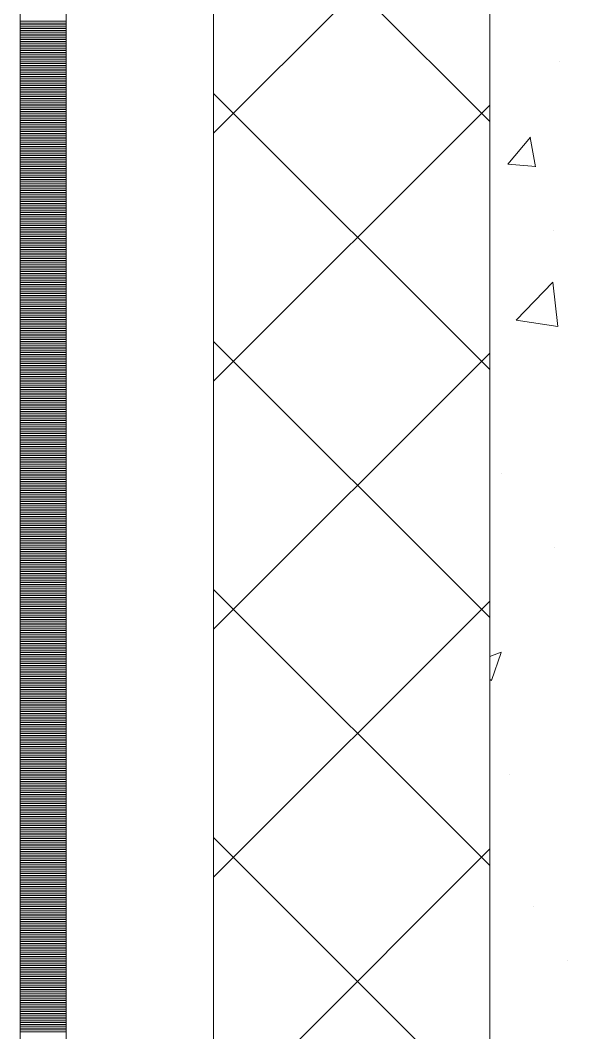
# Model space of a CAD drawing. Header units: millimetres. Extents: x 470010 to 1231400, y -134005 to 421770.
# Drawn here: x 806168 to 806466, y 159865 to 160415 of the extents above; entities that cross this region are included whole.
import ezdxf
from ezdxf.enums import TextEntityAlignment as Align

# ---------------------------------------------------------------- set-up
doc = ezdxf.new("R2010")
doc.units = ezdxf.units.MM
doc.linetypes.add('DASHED', pattern=[19.05, 12.7, -6.35])
doc.layers.get('Defpoints').update_dxf_attribs({"color": 140})
doc.layers.add('АР_Делит', color=120, linetype='Continuous', lineweight=0, plot=False)
for name, color, linetype, lineweight in [('АР_Стены ПЕНОблок', 52, 'Continuous', 20), ('АР_Тонкая', 254, 'Continuous', 5), ('АР_Утеплитель', 31, 'Continuous', 0), ('АР_Штриховка', 8, 'Continuous', 0)]:
    doc.layers.add(name, color=color, linetype=linetype, lineweight=lineweight)
doc.layers.add('РД_Оси_100', color=7, linetype='Continuous', lineweight=0, true_color=0x525252)
doc.styles.add('style1', font='ARIALN.TTF')

# ---------------------------------------------------------------- blocks, each defined once
blk = doc.blocks.new('СОШ_2200_АР_ОСИ_М100_28.05.24')
at = {"layer": 'АР_Делит', "color": 251, "linetype": 'DASHED', "true_color": 0x636466}
blk.add_lwpolyline([(114955, 135155), (114955, -355), (93595.036, -355), (93595.036, 13855), (94145, 13855), (94145, 68320), (66055, 68320), (66055, 13857.73), (83455, 13857.73), (83455, -355), (45245, -355), (45245, 13145), (44695, 13145), (44695, 26755), (45245, 26755), (45245, 68320), (20455, 68320), (20455, 26755), (27955, 26755), (27955, 13145), (-355, 13145), (-355, 100855)], dxfattribs=at)
blk = doc.blocks.new('A$C9108343f')
at = {"layer": 'АР_Стены ПЕНОблок', "color": 18, "linetype": 'Continuous', "lineweight": 20, "true_color": 0x000000}
blk.add_line((140704.09, 313879.49), (140704.09, 237679.49), dxfattribs=at)
at = {"layer": 'АР_Тонкая', "color": 18, "linetype": 'Continuous', "lineweight": 5, "true_color": 0x000000}
for p, q in [((140449.09, 313879.49), (140449.09, 237679.49)), ((140474.09, 313879.49), (140474.09, 237679.49)), ((140474.09, 237679.49), (140474.09, 313879.49)), ((140554.09, 237679.49), (140554.09, 313879.49))]:
    blk.add_line(p, q, dxfattribs=at)
at = {"layer": 'АР_Утеплитель', "color": 18, "linetype": 'Continuous', "lineweight": 0, "true_color": 0x000000}
for p, q in [((140554.09, 313879.49), (140554.09, 237679.49)), ((140704.09, 237679.49), (140704.09, 313879.49))]:
    blk.add_line(p, q, dxfattribs=at)
at = {"layer": 'АР_Штриховка', "color": 18, "linetype": 'Continuous', "lineweight": 0, "true_color": 0x000000}
for p, q in [((140704.09, 260726.66), (140554.09, 260876.66)), ((140554.09, 260720.37), (140704.09, 260870.37)), ((140449.09, 260781.24), (140474.09, 260781.24)), ((140449.09, 260780.24), (140474.09, 260780.24)), ((140449.09, 260779.24), (140474.09, 260779.24)), ((140449.09, 260778.24), (140474.09, 260778.24)), ((140449.09, 260777.24), (140474.09, 260777.24)), ((140449.09, 260776.24), (140474.09, 260776.24)), ((140449.09, 260775.24), (140474.09, 260775.24)), ((140449.09, 260774.24), (140474.09, 260774.24)), ((140449.09, 260773.24), (140474.09, 260773.24)), ((140449.09, 260772.24), (140474.09, 260772.24)), ((140449.09, 260771.24), (140474.09, 260771.24)), ((140449.09, 260770.24), (140474.09, 260770.24)), ((140449.09, 260769.24), (140474.09, 260769.24)), ((140449.09, 260768.24), (140474.09, 260768.24)), ((140449.09, 260767.24), (140474.09, 260767.24)), ((140449.09, 260766.24), (140474.09, 260766.24)), ((140449.09, 260765.24), (140474.09, 260765.24)), ((140449.09, 260764.24), (140474.09, 260764.24)), ((140449.09, 260763.24), (140474.09, 260763.24)), ((140449.09, 260762.24), (140474.09, 260762.24)), ((140449.09, 260761.24), (140474.09, 260761.24)), ((140449.09, 260760.24), (140474.09, 260760.24)), ((140449.09, 260759.24), (140474.09, 260759.24)), ((140449.09, 260758.24), (140474.09, 260758.24)), ((140449.09, 260757.24), (140474.09, 260757.24)), ((140449.09, 260756.24), (140474.09, 260756.24)), ((140449.09, 260755.24), (140474.09, 260755.24)), ((140741.8, 260759.26), (140741.8, 260759.26)), ((140449.09, 260754.24), (140474.09, 260754.24)), ((140449.09, 260753.24), (140474.09, 260753.24)), ((140449.09, 260752.24), (140474.09, 260752.24)), ((140449.09, 260751.24), (140474.09, 260751.24)), ((140449.09, 260750.24), (140474.09, 260750.24)), ((140449.09, 260749.24), (140474.09, 260749.24)), ((140449.09, 260748.24), (140474.09, 260748.24)), ((140449.09, 260747.24), (140474.09, 260747.24)), ((140449.09, 260746.24), (140474.09, 260746.24)), ((140449.09, 260745.24), (140474.09, 260745.24)), ((140449.09, 260744.24), (140474.09, 260744.24)), ((140449.09, 260743.24), (140474.09, 260743.24)), ((140449.09, 260742.24), (140474.09, 260742.24)), ((140449.09, 260741.24), (140474.09, 260741.24)), ((140449.09, 260740.24), (140474.09, 260740.24)), ((140449.09, 260739.24), (140474.09, 260739.24)), ((140704.09, 260591.96), (140554.09, 260741.96)), ((140449.09, 260738.24), (140474.09, 260738.24)), ((140449.09, 260737.24), (140474.09, 260737.24)), ((140449.09, 260736.24), (140474.09, 260736.24)), ((140449.09, 260735.24), (140474.09, 260735.24)), ((140449.09, 260734.24), (140474.09, 260734.24)), ((140449.09, 260733.24), (140474.09, 260733.24)), ((140554.09, 260585.67), (140704.09, 260735.67)), ((140449.09, 260732.24), (140474.09, 260732.24)), ((140449.09, 260731.24), (140474.09, 260731.24)), ((140449.09, 260730.24), (140474.09, 260730.24)), ((140449.09, 260729.24), (140474.09, 260729.24)), ((140449.09, 260728.24), (140474.09, 260728.24)), ((140449.09, 260727.24), (140474.09, 260727.24)), ((140449.09, 260726.24), (140474.09, 260726.24)), ((140449.09, 260725.24), (140474.09, 260725.24)), ((140449.09, 260724.24), (140474.09, 260724.24)), ((140449.09, 260723.24), (140474.09, 260723.24)), ((140449.09, 260722.24), (140474.09, 260722.24)), ((140449.09, 260721.24), (140474.09, 260721.24)), ((140449.09, 260720.24), (140474.09, 260720.24)), ((140449.09, 260719.24), (140474.09, 260719.24)), ((140449.09, 260718.24), (140474.09, 260718.24)), ((140449.09, 260717.24), (140474.09, 260717.24)), ((140713.96, 260703.56), (140726.21, 260718.16)), ((140728.95, 260702.19), (140726.01, 260718.11)), ((140449.09, 260716.24), (140474.09, 260716.24)), ((140449.09, 260715.24), (140474.09, 260715.24)), ((140449.09, 260714.24), (140474.09, 260714.24)), ((140449.09, 260713.24), (140474.09, 260713.24)), ((140449.09, 260712.24), (140474.09, 260712.24)), ((140449.09, 260711.24), (140474.09, 260711.24)), ((140449.09, 260710.24), (140474.09, 260710.24)), ((140449.09, 260709.24), (140474.09, 260709.24)), ((140449.09, 260708.24), (140474.09, 260708.24)), ((140449.09, 260707.24), (140474.09, 260707.24)), ((140449.09, 260706.24), (140474.09, 260706.24)), ((140449.09, 260705.24), (140474.09, 260705.24)), ((140449.09, 260704.24), (140474.09, 260704.24)), ((140449.09, 260703.24), (140474.09, 260703.24)), ((140449.09, 260702.24), (140474.09, 260702.24)), ((140449.09, 260701.24), (140474.09, 260701.24)), ((140449.09, 260700.24), (140474.09, 260700.24)), ((140713.96, 260703.55), (140729.14, 260702.23)), ((140449.09, 260699.24), (140474.09, 260699.24)), ((140449.09, 260698.24), (140474.09, 260698.24)), ((140449.09, 260697.24), (140474.09, 260697.24)), ((140449.09, 260696.24), (140474.09, 260696.24)), ((140449.09, 260695.24), (140474.09, 260695.24)), ((140449.09, 260694.24), (140474.09, 260694.24)), ((140449.09, 260693.24), (140474.09, 260693.24)), ((140449.09, 260692.24), (140474.09, 260692.24)), ((140449.09, 260691.24), (140474.09, 260691.24)), ((140449.09, 260690.24), (140474.09, 260690.24)), ((140449.09, 260689.24), (140474.09, 260689.24)), ((140449.09, 260688.24), (140474.09, 260688.24)), ((140449.09, 260687.24), (140474.09, 260687.24)), ((140449.09, 260686.24), (140474.09, 260686.24)), ((140449.09, 260685.24), (140474.09, 260685.24)), ((140449.09, 260684.24), (140474.09, 260684.24)), ((140449.09, 260683.24), (140474.09, 260683.24)), ((140449.09, 260682.24), (140474.09, 260682.24)), ((140449.09, 260681.24), (140474.09, 260681.24)), ((140449.09, 260680.24), (140474.09, 260680.24)), ((140449.09, 260679.24), (140474.09, 260679.24)), ((140449.09, 260678.24), (140474.09, 260678.24)), ((140449.09, 260677.24), (140474.09, 260677.24)), ((140449.09, 260676.24), (140474.09, 260676.24)), ((140449.09, 260675.24), (140474.09, 260675.24)), ((140449.09, 260674.24), (140474.09, 260674.24)), ((140449.09, 260673.24), (140474.09, 260673.24)), ((140449.09, 260672.24), (140474.09, 260672.24)), ((140449.09, 260671.24), (140474.09, 260671.24)), ((140449.09, 260670.24), (140474.09, 260670.24)), ((140449.09, 260669.24), (140474.09, 260669.24)), ((140449.09, 260668.24), (140474.09, 260668.24)), ((140449.09, 260667.24), (140474.09, 260667.24)), ((140738.57, 260667.45), (140738.57, 260667.45)), ((140449.09, 260666.24), (140474.09, 260666.24)), ((140449.09, 260665.24), (140474.09, 260665.24)), ((140449.09, 260664.24), (140474.09, 260664.24)), ((140449.09, 260663.24), (140474.09, 260663.24)), ((140449.09, 260662.24), (140474.09, 260662.24)), ((140449.09, 260661.24), (140474.09, 260661.24)), ((140449.09, 260660.24), (140474.09, 260660.24)), ((140449.09, 260659.24), (140474.09, 260659.24)), ((140449.09, 260658.24), (140474.09, 260658.24)), ((140449.09, 260657.24), (140474.09, 260657.24)), ((140449.09, 260656.24), (140474.09, 260656.24)), ((140449.09, 260655.24), (140474.09, 260655.24)), ((140449.09, 260654.24), (140474.09, 260654.24)), ((140449.09, 260653.24), (140474.09, 260653.24)), ((140449.09, 260652.24), (140474.09, 260652.24)), ((140449.09, 260651.24), (140474.09, 260651.24)), ((140449.09, 260650.24), (140474.09, 260650.24)), ((140449.09, 260649.24), (140474.09, 260649.24)), ((140449.09, 260648.24), (140474.09, 260648.24)), ((140449.09, 260647.24), (140474.09, 260647.24)), ((140449.09, 260646.24), (140474.09, 260646.24)), ((140449.09, 260645.24), (140474.09, 260645.24)), ((140449.09, 260644.24), (140474.09, 260644.24)), ((140449.09, 260643.24), (140474.09, 260643.24)), ((140449.09, 260642.24), (140474.09, 260642.24)), ((140449.09, 260641.24), (140474.09, 260641.24)), ((140449.09, 260640.24), (140474.09, 260640.24)), ((140449.09, 260639.24), (140474.09, 260639.24)), ((140449.09, 260638.24), (140474.09, 260638.24)), ((140449.09, 260637.24), (140474.09, 260637.24)), ((140449.09, 260636.24), (140474.09, 260636.24)), ((140449.09, 260635.24), (140474.09, 260635.24)), ((140449.09, 260634.24), (140474.09, 260634.24)), ((140718.51, 260618.82), (140738.3, 260639.44)), ((140741.07, 260615.31), (140738.26, 260639.43)), ((140449.09, 260633.24), (140474.09, 260633.24)), ((140449.09, 260632.24), (140474.09, 260632.24)), ((140449.09, 260631.24), (140474.09, 260631.24)), ((140449.09, 260630.24), (140474.09, 260630.24)), ((140449.09, 260629.24), (140474.09, 260629.24)), ((140449.09, 260628.24), (140474.09, 260628.24)), ((140449.09, 260627.24), (140474.09, 260627.24)), ((140449.09, 260626.24), (140474.09, 260626.24)), ((140449.09, 260625.24), (140474.09, 260625.24)), ((140449.09, 260624.24), (140474.09, 260624.24)), ((140449.09, 260623.24), (140474.09, 260623.24)), ((140449.09, 260622.24), (140474.09, 260622.24)), ((140449.09, 260621.24), (140474.09, 260621.24)), ((140449.09, 260620.24), (140474.09, 260620.24)), ((140449.09, 260619.24), (140474.09, 260619.24)), ((140449.09, 260618.24), (140474.09, 260618.24)), ((140718.49, 260618.87), (140741.08, 260615.37)), ((140449.09, 260617.24), (140474.09, 260617.24)), ((140449.09, 260616.24), (140474.09, 260616.24)), ((140449.09, 260615.24), (140474.09, 260615.24)), ((140449.09, 260614.24), (140474.09, 260614.24)), ((140449.09, 260613.24), (140474.09, 260613.24)), ((140449.09, 260612.24), (140474.09, 260612.24)), ((140449.09, 260611.24), (140474.09, 260611.24)), ((140449.09, 260610.24), (140474.09, 260610.24)), ((140449.09, 260609.24), (140474.09, 260609.24)), ((140449.09, 260608.24), (140474.09, 260608.24)), ((140449.09, 260607.24), (140474.09, 260607.24)), ((140704.09, 260457.25), (140554.09, 260607.25)), ((140449.09, 260606.24), (140474.09, 260606.24)), ((140449.09, 260605.24), (140474.09, 260605.24)), ((140449.09, 260604.24), (140474.09, 260604.24)), ((140449.09, 260603.24), (140474.09, 260603.24)), ((140449.09, 260602.24), (140474.09, 260602.24)), ((140449.09, 260601.24), (140474.09, 260601.24)), ((140449.09, 260600.24), (140474.09, 260600.24)), ((140449.09, 260599.24), (140474.09, 260599.24)), ((140449.09, 260598.24), (140474.09, 260598.24)), ((140449.09, 260597.24), (140474.09, 260597.24)), ((140449.09, 260596.24), (140474.09, 260596.24)), ((140554.09, 260450.97), (140704.09, 260600.97)), ((140449.09, 260595.24), (140474.09, 260595.24)), ((140449.09, 260594.24), (140474.09, 260594.24)), ((140449.09, 260593.24), (140474.09, 260593.24)), ((140449.09, 260592.24), (140474.09, 260592.24)), ((140449.09, 260591.24), (140474.09, 260591.24)), ((140449.09, 260590.24), (140474.09, 260590.24)), ((140449.09, 260589.24), (140474.09, 260589.24)), ((140449.09, 260588.24), (140474.09, 260588.24)), ((140449.09, 260587.24), (140474.09, 260587.24)), ((140449.09, 260586.24), (140474.09, 260586.24)), ((140449.09, 260585.24), (140474.09, 260585.24)), ((140449.09, 260584.24), (140474.09, 260584.24)), ((140449.09, 260583.24), (140474.09, 260583.24)), ((140449.09, 260582.24), (140474.09, 260582.24)), ((140449.09, 260581.24), (140474.09, 260581.24)), ((140449.09, 260580.24), (140474.09, 260580.24)), ((140449.09, 260579.24), (140474.09, 260579.24)), ((140449.09, 260578.24), (140474.09, 260578.24)), ((140449.09, 260577.24), (140474.09, 260577.24)), ((140449.09, 260576.24), (140474.09, 260576.24)), ((140449.09, 260575.24), (140474.09, 260575.24)), ((140449.09, 260574.24), (140474.09, 260574.24)), ((140449.09, 260573.24), (140474.09, 260573.24)), ((140449.09, 260572.24), (140474.09, 260572.24)), ((140449.09, 260571.24), (140474.09, 260571.24)), ((140449.09, 260570.24), (140474.09, 260570.24)), ((140449.09, 260569.24), (140474.09, 260569.24)), ((140449.09, 260568.24), (140474.09, 260568.24)), ((140449.09, 260567.24), (140474.09, 260567.24)), ((140449.09, 260566.24), (140474.09, 260566.24)), ((140449.09, 260565.24), (140474.09, 260565.24)), ((140449.09, 260564.24), (140474.09, 260564.24)), ((140449.09, 260563.24), (140474.09, 260563.24)), ((140449.09, 260562.24), (140474.09, 260562.24)), ((140449.09, 260561.24), (140474.09, 260561.24)), ((140449.09, 260560.24), (140474.09, 260560.24)), ((140449.09, 260559.24), (140474.09, 260559.24)), ((140449.09, 260558.24), (140474.09, 260558.24)), ((140449.09, 260557.24), (140474.09, 260557.24)), ((140449.09, 260556.24), (140474.09, 260556.24)), ((140449.09, 260555.24), (140474.09, 260555.24)), ((140449.09, 260554.24), (140474.09, 260554.24)), ((140449.09, 260553.24), (140474.09, 260553.24)), ((140449.09, 260552.24), (140474.09, 260552.24)), ((140449.09, 260551.24), (140474.09, 260551.24)), ((140449.09, 260550.24), (140474.09, 260550.24)), ((140449.09, 260549.24), (140474.09, 260549.24)), ((140449.09, 260548.24), (140474.09, 260548.24)), ((140449.09, 260547.24), (140474.09, 260547.24)), ((140449.09, 260546.24), (140474.09, 260546.24)), ((140449.09, 260545.24), (140474.09, 260545.24)), ((140449.09, 260544.24), (140474.09, 260544.24)), ((140449.09, 260543.24), (140474.09, 260543.24)), ((140449.09, 260542.24), (140474.09, 260542.24)), ((140449.09, 260541.24), (140474.09, 260541.24)), ((140449.09, 260540.24), (140474.09, 260540.24)), ((140449.09, 260539.24), (140474.09, 260539.24)), ((140449.09, 260538.24), (140474.09, 260538.24)), ((140449.09, 260537.24), (140474.09, 260537.24)), ((140449.09, 260536.24), (140474.09, 260536.24)), ((140449.09, 260535.24), (140474.09, 260535.24)), ((140710.7, 260535.73), (140710.7, 260535.73)), ((140449.09, 260534.24), (140474.09, 260534.24)), ((140449.09, 260533.24), (140474.09, 260533.24)), ((140449.09, 260532.24), (140474.09, 260532.24)), ((140449.09, 260531.24), (140474.09, 260531.24)), ((140449.09, 260530.24), (140474.09, 260530.24)), ((140449.09, 260529.24), (140474.09, 260529.24)), ((140449.09, 260528.24), (140474.09, 260528.24)), ((140449.09, 260527.24), (140474.09, 260527.24)), ((140449.09, 260526.24), (140474.09, 260526.24)), ((140449.09, 260525.24), (140474.09, 260525.24)), ((140449.09, 260524.24), (140474.09, 260524.24)), ((140449.09, 260523.24), (140474.09, 260523.24)), ((140449.09, 260522.24), (140474.09, 260522.24)), ((140449.09, 260521.24), (140474.09, 260521.24)), ((140449.09, 260520.24), (140474.09, 260520.24)), ((140449.09, 260519.24), (140474.09, 260519.24)), ((140449.09, 260518.24), (140474.09, 260518.24)), ((140449.09, 260517.24), (140474.09, 260517.24)), ((140449.09, 260516.24), (140474.09, 260516.24)), ((140449.09, 260515.24), (140474.09, 260515.24)), ((140449.09, 260514.24), (140474.09, 260514.24)), ((140449.09, 260513.24), (140474.09, 260513.24)), ((140449.09, 260512.24), (140474.09, 260512.24)), ((140449.09, 260511.24), (140474.09, 260511.24)), ((140449.09, 260510.24), (140474.09, 260510.24)), ((140449.09, 260509.24), (140474.09, 260509.24)), ((140449.09, 260508.24), (140474.09, 260508.24)), ((140449.09, 260507.24), (140474.09, 260507.24)), ((140449.09, 260506.24), (140474.09, 260506.24)), ((140449.09, 260505.24), (140474.09, 260505.24)), ((140449.09, 260504.24), (140474.09, 260504.24)), ((140449.09, 260503.24), (140474.09, 260503.24)), ((140449.09, 260502.24), (140474.09, 260502.24)), ((140449.09, 260501.24), (140474.09, 260501.24)), ((140449.09, 260500.24), (140474.09, 260500.24)), ((140449.09, 260499.24), (140474.09, 260499.24)), ((140449.09, 260498.24), (140474.09, 260498.24)), ((140449.09, 260497.24), (140474.09, 260497.24)), ((140449.09, 260496.24), (140474.09, 260496.24)), ((140449.09, 260495.24), (140474.09, 260495.24)), ((140449.09, 260494.24), (140474.09, 260494.24)), ((140449.09, 260493.24), (140474.09, 260493.24)), ((140449.09, 260492.24), (140474.09, 260492.24)), ((140449.09, 260491.24), (140474.09, 260491.24)), ((140739.02, 260495.56), (140739.02, 260495.56)), ((140449.09, 260490.24), (140474.09, 260490.24)), ((140449.09, 260489.24), (140474.09, 260489.24)), ((140449.09, 260488.24), (140474.09, 260488.24)), ((140449.09, 260487.24), (140474.09, 260487.24)), ((140449.09, 260486.24), (140474.09, 260486.24)), ((140449.09, 260485.24), (140474.09, 260485.24)), ((140449.09, 260484.24), (140474.09, 260484.24)), ((140449.09, 260483.24), (140474.09, 260483.24)), ((140449.09, 260482.24), (140474.09, 260482.24)), ((140449.09, 260481.24), (140474.09, 260481.24)), ((140449.09, 260480.24), (140474.09, 260480.24)), ((140449.09, 260479.24), (140474.09, 260479.24)), ((140449.09, 260478.24), (140474.09, 260478.24)), ((140449.09, 260477.24), (140474.09, 260477.24)), ((140449.09, 260476.24), (140474.09, 260476.24)), ((140449.09, 260475.24), (140474.09, 260475.24)), ((140449.09, 260474.24), (140474.09, 260474.24)), ((140449.09, 260473.24), (140474.09, 260473.24)), ((140449.09, 260472.24), (140474.09, 260472.24)), ((140449.09, 260471.24), (140474.09, 260471.24)), ((140449.09, 260470.24), (140474.09, 260470.24)), ((140449.09, 260469.24), (140474.09, 260469.24)), ((140704.09, 260322.55), (140554.09, 260472.55)), ((140449.09, 260468.24), (140474.09, 260468.24)), ((140449.09, 260467.24), (140474.09, 260467.24)), ((140449.09, 260466.24), (140474.09, 260466.24)), ((140449.09, 260465.24), (140474.09, 260465.24)), ((140449.09, 260464.24), (140474.09, 260464.24)), ((140554.09, 260316.26), (140704.09, 260466.26)), ((140449.09, 260463.24), (140474.09, 260463.24)), ((140449.09, 260462.24), (140474.09, 260462.24)), ((140449.09, 260461.24), (140474.09, 260461.24)), ((140449.09, 260460.24), (140474.09, 260460.24)), ((140449.09, 260459.24), (140474.09, 260459.24)), ((140449.09, 260458.24), (140474.09, 260458.24)), ((140449.09, 260457.24), (140474.09, 260457.24)), ((140449.09, 260456.24), (140474.09, 260456.24)), ((140449.09, 260455.24), (140474.09, 260455.24)), ((140449.09, 260454.24), (140474.09, 260454.24)), ((140449.09, 260453.24), (140474.09, 260453.24)), ((140449.09, 260452.24), (140474.09, 260452.24)), ((140449.09, 260451.24), (140474.09, 260451.24)), ((140449.09, 260450.24), (140474.09, 260450.24)), ((140449.09, 260449.24), (140474.09, 260449.24)), ((140449.09, 260448.24), (140474.09, 260448.24)), ((140449.09, 260447.24), (140474.09, 260447.24)), ((140449.09, 260446.24), (140474.09, 260446.24)), ((140449.09, 260445.24), (140474.09, 260445.24)), ((140449.09, 260444.24), (140474.09, 260444.24)), ((140449.09, 260443.24), (140474.09, 260443.24)), ((140449.09, 260442.24), (140474.09, 260442.24)), ((140449.09, 260441.24), (140474.09, 260441.24)), ((140449.09, 260440.24), (140474.09, 260440.24)), ((140449.09, 260439.24), (140474.09, 260439.24)), ((140449.09, 260438.24), (140474.09, 260438.24)), ((140449.09, 260437.24), (140474.09, 260437.24)), ((140449.09, 260436.24), (140474.09, 260436.24)), ((140704.09, 260436.17), (140710.3, 260438.55)), ((140705.07, 260423.01), (140710.22, 260438.36)), ((140449.09, 260435.24), (140474.09, 260435.24)), ((140449.09, 260434.24), (140474.09, 260434.24)), ((140449.09, 260433.24), (140474.09, 260433.24)), ((140449.09, 260432.24), (140474.09, 260432.24)), ((140449.09, 260431.24), (140474.09, 260431.24)), ((140449.09, 260430.24), (140474.09, 260430.24)), ((140449.09, 260429.24), (140474.09, 260429.24)), ((140449.09, 260428.24), (140474.09, 260428.24)), ((140449.09, 260427.24), (140474.09, 260427.24)), ((140449.09, 260426.24), (140474.09, 260426.24)), ((140449.09, 260425.24), (140474.09, 260425.24)), ((140449.09, 260424.24), (140474.09, 260424.24)), ((140449.09, 260423.24), (140474.09, 260423.24)), ((140449.09, 260422.24), (140474.09, 260422.24)), ((140449.09, 260421.24), (140474.09, 260421.24)), ((140449.09, 260420.24), (140474.09, 260420.24)), ((140704.09, 260423.67), (140705.07, 260423.01)), ((140449.09, 260419.24), (140474.09, 260419.24)), ((140449.09, 260418.24), (140474.09, 260418.24)), ((140449.09, 260417.24), (140474.09, 260417.24)), ((140449.09, 260416.24), (140474.09, 260416.24)), ((140449.09, 260415.24), (140474.09, 260415.24)), ((140449.09, 260414.24), (140474.09, 260414.24)), ((140449.09, 260413.24), (140474.09, 260413.24)), ((140449.09, 260412.24), (140474.09, 260412.24)), ((140449.09, 260411.24), (140474.09, 260411.24)), ((140449.09, 260410.24), (140474.09, 260410.24)), ((140449.09, 260409.24), (140474.09, 260409.24)), ((140449.09, 260408.24), (140474.09, 260408.24)), ((140449.09, 260407.24), (140474.09, 260407.24)), ((140449.09, 260406.24), (140474.09, 260406.24)), ((140449.09, 260405.24), (140474.09, 260405.24)), ((140449.09, 260404.24), (140474.09, 260404.24)), ((140449.09, 260403.24), (140474.09, 260403.24)), ((140449.09, 260402.24), (140474.09, 260402.24)), ((140449.09, 260401.24), (140474.09, 260401.24)), ((140449.09, 260400.24), (140474.09, 260400.24)), ((140449.09, 260399.24), (140474.09, 260399.24)), ((140449.09, 260398.24), (140474.09, 260398.24)), ((140449.09, 260397.24), (140474.09, 260397.24)), ((140449.09, 260396.24), (140474.09, 260396.24)), ((140449.09, 260395.24), (140474.09, 260395.24)), ((140449.09, 260394.24), (140474.09, 260394.24)), ((140449.09, 260393.24), (140474.09, 260393.24)), ((140449.09, 260392.24), (140474.09, 260392.24)), ((140449.09, 260391.24), (140474.09, 260391.24)), ((140449.09, 260390.24), (140474.09, 260390.24)), ((140449.09, 260389.24), (140474.09, 260389.24)), ((140449.09, 260388.24), (140474.09, 260388.24)), ((140449.09, 260387.24), (140474.09, 260387.24)), ((140449.09, 260386.24), (140474.09, 260386.24)), ((140449.09, 260385.24), (140474.09, 260385.24)), ((140449.09, 260384.24), (140474.09, 260384.24)), ((140449.09, 260383.24), (140474.09, 260383.24)), ((140449.09, 260382.24), (140474.09, 260382.24)), ((140449.09, 260381.24), (140474.09, 260381.24)), ((140449.09, 260380.24), (140474.09, 260380.24)), ((140449.09, 260379.24), (140474.09, 260379.24)), ((140449.09, 260378.24), (140474.09, 260378.24)), ((140449.09, 260377.24), (140474.09, 260377.24)), ((140449.09, 260376.24), (140474.09, 260376.24)), ((140449.09, 260375.24), (140474.09, 260375.24)), ((140449.09, 260374.24), (140474.09, 260374.24)), ((140449.09, 260373.24), (140474.09, 260373.24)), ((140449.09, 260372.24), (140474.09, 260372.24)), ((140449.09, 260371.24), (140474.09, 260371.24)), ((140449.09, 260370.24), (140474.09, 260370.24)), ((140714.8, 260371.82), (140714.8, 260371.82)), ((140449.09, 260369.24), (140474.09, 260369.24)), ((140449.09, 260368.24), (140474.09, 260368.24)), ((140449.09, 260367.24), (140474.09, 260367.24)), ((140449.09, 260366.24), (140474.09, 260366.24)), ((140449.09, 260365.24), (140474.09, 260365.24)), ((140449.09, 260364.24), (140474.09, 260364.24)), ((140449.09, 260363.24), (140474.09, 260363.24)), ((140449.09, 260362.24), (140474.09, 260362.24)), ((140449.09, 260361.24), (140474.09, 260361.24)), ((140449.09, 260360.24), (140474.09, 260360.24)), ((140449.09, 260359.24), (140474.09, 260359.24)), ((140449.09, 260358.24), (140474.09, 260358.24)), ((140449.09, 260357.24), (140474.09, 260357.24)), ((140449.09, 260356.24), (140474.09, 260356.24)), ((140449.09, 260355.24), (140474.09, 260355.24)), ((140449.09, 260354.24), (140474.09, 260354.24)), ((140449.09, 260353.24), (140474.09, 260353.24)), ((140449.09, 260352.24), (140474.09, 260352.24)), ((140449.09, 260351.24), (140474.09, 260351.24)), ((140449.09, 260350.24), (140474.09, 260350.24)), ((140449.09, 260349.24), (140474.09, 260349.24)), ((140449.09, 260348.24), (140474.09, 260348.24)), ((140449.09, 260347.24), (140474.09, 260347.24)), ((140449.09, 260346.24), (140474.09, 260346.24)), ((140449.09, 260345.24), (140474.09, 260345.24)), ((140449.09, 260344.24), (140474.09, 260344.24)), ((140449.09, 260343.24), (140474.09, 260343.24)), ((140449.09, 260342.24), (140474.09, 260342.24)), ((140449.09, 260341.24), (140474.09, 260341.24)), ((140449.09, 260340.24), (140474.09, 260340.24)), ((140449.09, 260339.24), (140474.09, 260339.24)), ((140449.09, 260338.24), (140474.09, 260338.24)), ((140449.09, 260337.24), (140474.09, 260337.24)), ((140704.09, 260187.85), (140554.09, 260337.85)), ((140449.09, 260336.24), (140474.09, 260336.24)), ((140449.09, 260335.24), (140474.09, 260335.24)), ((140449.09, 260334.24), (140474.09, 260334.24)), ((140449.09, 260333.24), (140474.09, 260333.24)), ((140449.09, 260332.24), (140474.09, 260332.24)), ((140554.09, 260181.56), (140704.09, 260331.56)), ((140449.09, 260331.24), (140474.09, 260331.24)), ((140449.09, 260330.24), (140474.09, 260330.24)), ((140449.09, 260329.24), (140474.09, 260329.24)), ((140449.09, 260328.24), (140474.09, 260328.24)), ((140449.09, 260327.24), (140474.09, 260327.24)), ((140449.09, 260326.24), (140474.09, 260326.24)), ((140449.09, 260325.24), (140474.09, 260325.24)), ((140449.09, 260324.24), (140474.09, 260324.24)), ((140449.09, 260323.24), (140474.09, 260323.24)), ((140449.09, 260322.24), (140474.09, 260322.24)), ((140449.09, 260321.24), (140474.09, 260321.24)), ((140449.09, 260320.24), (140474.09, 260320.24)), ((140449.09, 260319.24), (140474.09, 260319.24)), ((140449.09, 260318.24), (140474.09, 260318.24)), ((140449.09, 260317.24), (140474.09, 260317.24)), ((140449.09, 260316.24), (140474.09, 260316.24)), ((140449.09, 260315.24), (140474.09, 260315.24)), ((140449.09, 260314.24), (140474.09, 260314.24)), ((140449.09, 260313.24), (140474.09, 260313.24)), ((140449.09, 260312.24), (140474.09, 260312.24)), ((140449.09, 260311.24), (140474.09, 260311.24)), ((140449.09, 260310.24), (140474.09, 260310.24)), ((140449.09, 260309.24), (140474.09, 260309.24)), ((140449.09, 260308.24), (140474.09, 260308.24)), ((140449.09, 260307.24), (140474.09, 260307.24)), ((140449.09, 260306.24), (140474.09, 260306.24)), ((140449.09, 260305.24), (140474.09, 260305.24)), ((140449.09, 260304.24), (140474.09, 260304.24)), ((140449.09, 260303.24), (140474.09, 260303.24)), ((140449.09, 260302.24), (140474.09, 260302.24)), ((140449.09, 260301.24), (140474.09, 260301.24)), ((140449.09, 260300.24), (140474.09, 260300.24)), ((140449.09, 260299.24), (140474.09, 260299.24)), ((140727.9, 260300.51), (140727.9, 260300.51)), ((140449.09, 260298.24), (140474.09, 260298.24)), ((140449.09, 260297.24), (140474.09, 260297.24)), ((140449.09, 260296.24), (140474.09, 260296.24)), ((140449.09, 260295.24), (140474.09, 260295.24)), ((140449.09, 260294.24), (140474.09, 260294.24)), ((140449.09, 260293.24), (140474.09, 260293.24)), ((140449.09, 260292.24), (140474.09, 260292.24)), ((140449.09, 260291.24), (140474.09, 260291.24)), ((140449.09, 260290.24), (140474.09, 260290.24)), ((140449.09, 260289.24), (140474.09, 260289.24)), ((140449.09, 260288.24), (140474.09, 260288.24)), ((140449.09, 260287.24), (140474.09, 260287.24)), ((140449.09, 260286.24), (140474.09, 260286.24)), ((140449.09, 260285.24), (140474.09, 260285.24)), ((140449.09, 260284.24), (140474.09, 260284.24)), ((140449.09, 260283.24), (140474.09, 260283.24)), ((140449.09, 260282.24), (140474.09, 260282.24)), ((140449.09, 260281.24), (140474.09, 260281.24)), ((140449.09, 260280.24), (140474.09, 260280.24)), ((140449.09, 260279.24), (140474.09, 260279.24)), ((140449.09, 260278.24), (140474.09, 260278.24)), ((140449.09, 260277.24), (140474.09, 260277.24)), ((140449.09, 260276.24), (140474.09, 260276.24)), ((140449.09, 260275.24), (140474.09, 260275.24)), ((140449.09, 260274.24), (140474.09, 260274.24)), ((140449.09, 260273.24), (140474.09, 260273.24)), ((140449.09, 260272.24), (140474.09, 260272.24)), ((140449.09, 260271.24), (140474.09, 260271.24)), ((140746.3, 260271.1), (140746.3, 260271.1)), ((140449.09, 260270.24), (140474.09, 260270.24)), ((140449.09, 260269.24), (140474.09, 260269.24)), ((140449.09, 260268.24), (140474.09, 260268.24)), ((140449.09, 260267.24), (140474.09, 260267.24)), ((140449.09, 260266.24), (140474.09, 260266.24)), ((140449.09, 260265.24), (140474.09, 260265.24)), ((140449.09, 260264.24), (140474.09, 260264.24)), ((140449.09, 260263.24), (140474.09, 260263.24)), ((140449.09, 260262.24), (140474.09, 260262.24)), ((140449.09, 260261.24), (140474.09, 260261.24)), ((140449.09, 260260.24), (140474.09, 260260.24)), ((140449.09, 260259.24), (140474.09, 260259.24)), ((140449.09, 260258.24), (140474.09, 260258.24)), ((140449.09, 260257.24), (140474.09, 260257.24)), ((140449.09, 260256.24), (140474.09, 260256.24)), ((140449.09, 260255.24), (140474.09, 260255.24)), ((140449.09, 260254.24), (140474.09, 260254.24)), ((140449.09, 260253.24), (140474.09, 260253.24)), ((140449.09, 260252.24), (140474.09, 260252.24)), ((140449.09, 260251.24), (140474.09, 260251.24)), ((140449.09, 260250.24), (140474.09, 260250.24)), ((140449.09, 260249.24), (140474.09, 260249.24)), ((140449.09, 260248.24), (140474.09, 260248.24)), ((140449.09, 260247.24), (140474.09, 260247.24)), ((140449.09, 260246.24), (140474.09, 260246.24)), ((140449.09, 260245.24), (140474.09, 260245.24)), ((140449.09, 260244.24), (140474.09, 260244.24)), ((140449.09, 260243.24), (140474.09, 260243.24)), ((140449.09, 260242.24), (140474.09, 260242.24)), ((140449.09, 260241.24), (140474.09, 260241.24)), ((140449.09, 260240.24), (140474.09, 260240.24)), ((140449.09, 260239.24), (140474.09, 260239.24)), ((140449.09, 260238.24), (140474.09, 260238.24)), ((140449.09, 260237.24), (140474.09, 260237.24)), ((140449.09, 260236.24), (140474.09, 260236.24)), ((140449.09, 260235.24), (140474.09, 260235.24)), ((140449.09, 260234.24), (140474.09, 260234.24)), ((140449.09, 260233.24), (140474.09, 260233.24)), ((140449.09, 260232.24), (140474.09, 260232.24))]:
    blk.add_line(p, q, dxfattribs=at)
at = {"layer": 'РД_Оси_100'}
blk.add_blockref('СОШ_2200_АР_ОСИ_М100_28.05.24', (140804.09, 223079.49), dxfattribs=at)
at = {"layer": 'Defpoints', "color": 18, "true_color": 0x000000, "style": 'style1'}
for p in [(143949.34, 316089.12), (143974.98, 281639.5), (143890.4, 273244.71), (143839.99, 264276.81), (143967.75, 254892.38), (12251.96, 104178.14), (12382.58, 96023.14)]:
    blk.add_attdef('АР-ПОМЕЩЕНИЕ:НАИМЕНОВАНИЕ', text='', height=100, dxfattribs=at).set_placement(p, align=Align.MIDDLE)
at = {"layer": 'Defpoints', "color": 18, "true_color": 0x000000, "style": 'style1', "flags": 8}
for p in [(143951.3, 279099.09), (143848.34, 269251.11), (143875.33, 260094.25), (144049.74, 250824.7), (163419.28, 238153.36), (155897.46, 237965.97), (183037.2, 237965.97), (143342.94, 237876.19)]:
    blk.add_attdef('АР-ПОМЕЩЕНИЕ:НАИМЕНОВАНИЕ', text='', height=100, dxfattribs=at).set_placement(p, align=Align.MIDDLE)

msp = doc.modelspace()

# ---------------------------------------------------------------- linework, layer by layer
at = {"layer": 'АР_Стены ПЕНОблок', "color": 18, "linetype": 'Continuous', "lineweight": 20, "true_color": 0x000000}
msp.add_line((806422.706, 213513.251), (806422.706, 137313.251), dxfattribs=at)
at = {"layer": 'АР_Тонкая', "color": 18, "linetype": 'Continuous', "lineweight": 5, "true_color": 0x000000}
for p, q in [((806167.706, 213513.251), (806167.706, 137313.251)), ((806192.706, 213513.251), (806192.706, 137313.251)), ((806192.706, 137313.251), (806192.706, 213513.251)), ((806272.706, 137313.251), (806272.706, 213513.251))]:
    msp.add_line(p, q, dxfattribs=at)
at = {"layer": 'АР_Утеплитель', "color": 18, "linetype": 'Continuous', "lineweight": 0, "true_color": 0x000000}
for p, q in [((806272.706, 213513.251), (806272.706, 137313.251)), ((806422.706, 137313.251), (806422.706, 213513.251))]:
    msp.add_line(p, q, dxfattribs=at)
at = {"layer": 'АР_Штриховка', "color": 18, "linetype": 'Continuous', "lineweight": 0, "true_color": 0x000000}
for p, q in [((806422.706, 160360.419), (806272.706, 160510.419)), ((806272.706, 160354.132), (806422.706, 160504.132)), ((806167.706, 160415), (806192.706, 160415)), ((806167.706, 160414), (806192.706, 160414)), ((806167.706, 160413), (806192.706, 160413)), ((806167.706, 160412), (806192.706, 160412)), ((806167.706, 160411), (806192.706, 160411)), ((806167.706, 160410), (806192.706, 160410)), ((806167.706, 160409), (806192.706, 160409)), ((806167.706, 160408), (806192.706, 160408)), ((806167.706, 160407), (806192.706, 160407)), ((806167.706, 160406), (806192.706, 160406)), ((806167.706, 160405), (806192.706, 160405)), ((806167.706, 160404), (806192.706, 160404)), ((806167.706, 160403), (806192.706, 160403)), ((806167.706, 160402), (806192.706, 160402)), ((806167.706, 160401), (806192.706, 160401)), ((806167.706, 160400), (806192.706, 160400)), ((806167.706, 160399), (806192.706, 160399)), ((806167.706, 160398), (806192.706, 160398)), ((806167.706, 160397), (806192.706, 160397)), ((806167.706, 160396), (806192.706, 160396)), ((806167.706, 160395), (806192.706, 160395)), ((806167.706, 160394), (806192.706, 160394)), ((806167.706, 160393), (806192.706, 160393)), ((806167.706, 160392), (806192.706, 160392)), ((806167.706, 160391), (806192.706, 160391)), ((806167.706, 160390), (806192.706, 160390)), ((806167.706, 160389), (806192.706, 160389)), ((806167.706, 160388), (806192.706, 160388)), ((806167.706, 160387), (806192.706, 160387)), ((806167.706, 160386), (806192.706, 160386)), ((806167.706, 160385), (806192.706, 160385)), ((806167.706, 160384), (806192.706, 160384)), ((806167.706, 160383), (806192.706, 160383)), ((806167.706, 160382), (806192.706, 160382)), ((806167.706, 160381), (806192.706, 160381)), ((806167.706, 160380), (806192.706, 160380)), ((806167.706, 160379), (806192.706, 160379)), ((806167.706, 160378), (806192.706, 160378)), ((806167.706, 160377), (806192.706, 160377)), ((806167.706, 160376), (806192.706, 160376)), ((806167.706, 160375), (806192.706, 160375)), ((806422.706, 160225.715), (806272.706, 160375.715)), ((806167.706, 160374), (806192.706, 160374)), ((806167.706, 160373), (806192.706, 160373)), ((806167.706, 160372), (806192.706, 160372)), ((806167.706, 160371), (806192.706, 160371)), ((806167.706, 160370), (806192.706, 160370)), ((806272.706, 160219.428), (806422.706, 160369.428)), ((806167.706, 160369), (806192.706, 160369)), ((806167.706, 160368), (806192.706, 160368)), ((806167.706, 160367), (806192.706, 160367)), ((806167.706, 160366), (806192.706, 160366)), ((806167.706, 160365), (806192.706, 160365)), ((806167.706, 160364), (806192.706, 160364)), ((806167.706, 160363), (806192.706, 160363)), ((806167.706, 160362), (806192.706, 160362)), ((806167.706, 160361), (806192.706, 160361)), ((806167.706, 160360), (806192.706, 160360)), ((806167.706, 160359), (806192.706, 160359)), ((806167.706, 160358), (806192.706, 160358)), ((806167.706, 160357), (806192.706, 160357)), ((806167.706, 160356), (806192.706, 160356)), ((806167.706, 160355), (806192.706, 160355)), ((806167.706, 160354), (806192.706, 160354)), ((806167.706, 160353), (806192.706, 160353)), ((806167.706, 160352), (806192.706, 160352)), ((806167.706, 160351), (806192.706, 160351)), ((806167.706, 160350), (806192.706, 160350)), ((806167.706, 160349), (806192.706, 160349)), ((806167.706, 160348), (806192.706, 160348)), ((806432.574, 160337.322), (806444.819, 160351.915)), ((806447.557, 160335.947), (806444.621, 160351.868)), ((806167.706, 160347), (806192.706, 160347)), ((806167.706, 160346), (806192.706, 160346)), ((806167.706, 160345), (806192.706, 160345)), ((806167.706, 160344), (806192.706, 160344)), ((806167.706, 160343), (806192.706, 160343)), ((806167.706, 160342), (806192.706, 160342)), ((806167.706, 160341), (806192.706, 160341)), ((806167.706, 160340), (806192.706, 160340)), ((806167.706, 160339), (806192.706, 160339)), ((806167.706, 160338), (806192.706, 160338)), ((806167.706, 160337), (806192.706, 160337)), ((806432.573, 160337.312), (806447.755, 160335.984)), ((806167.706, 160336), (806192.706, 160336)), ((806167.706, 160335), (806192.706, 160335)), ((806167.706, 160334), (806192.706, 160334)), ((806167.706, 160333), (806192.706, 160333)), ((806167.706, 160332), (806192.706, 160332)), ((806167.706, 160331), (806192.706, 160331)), ((806167.706, 160330), (806192.706, 160330)), ((806167.706, 160329), (806192.706, 160329)), ((806167.706, 160328), (806192.706, 160328)), ((806167.706, 160327), (806192.706, 160327)), ((806167.706, 160326), (806192.706, 160326)), ((806167.706, 160325), (806192.706, 160325)), ((806167.706, 160324), (806192.706, 160324)), ((806167.706, 160323), (806192.706, 160323)), ((806167.706, 160322), (806192.706, 160322)), ((806167.706, 160321), (806192.706, 160321)), ((806167.706, 160320), (806192.706, 160320)), ((806167.706, 160319), (806192.706, 160319)), ((806167.706, 160318), (806192.706, 160318)), ((806167.706, 160317), (806192.706, 160317)), ((806167.706, 160316), (806192.706, 160316)), ((806167.706, 160315), (806192.706, 160315)), ((806167.706, 160314), (806192.706, 160314)), ((806167.706, 160313), (806192.706, 160313)), ((806167.706, 160312), (806192.706, 160312)), ((806167.706, 160311), (806192.706, 160311)), ((806167.706, 160310), (806192.706, 160310)), ((806167.706, 160309), (806192.706, 160309)), ((806167.706, 160308), (806192.706, 160308)), ((806167.706, 160307), (806192.706, 160307)), ((806167.706, 160306), (806192.706, 160306)), ((806167.706, 160305), (806192.706, 160305)), ((806167.706, 160304), (806192.706, 160304)), ((806167.706, 160303), (806192.706, 160303)), ((806167.706, 160302), (806192.706, 160302)), ((806167.706, 160301), (806192.706, 160301)), ((806167.706, 160300), (806192.706, 160300)), ((806167.706, 160299), (806192.706, 160299)), ((806167.706, 160298), (806192.706, 160298)), ((806167.706, 160297), (806192.706, 160297)), ((806167.706, 160296), (806192.706, 160296)), ((806167.706, 160295), (806192.706, 160295)), ((806167.706, 160294), (806192.706, 160294)), ((806167.706, 160293), (806192.706, 160293)), ((806167.706, 160292), (806192.706, 160292)), ((806167.706, 160291), (806192.706, 160291)), ((806167.706, 160290), (806192.706, 160290)), ((806167.706, 160289), (806192.706, 160289)), ((806167.706, 160288), (806192.706, 160288)), ((806167.706, 160287), (806192.706, 160287)), ((806167.706, 160286), (806192.706, 160286)), ((806167.706, 160285), (806192.706, 160285)), ((806167.706, 160284), (806192.706, 160284)), ((806167.706, 160283), (806192.706, 160283)), ((806167.706, 160282), (806192.706, 160282)), ((806167.706, 160281), (806192.706, 160281)), ((806167.706, 160280), (806192.706, 160280)), ((806167.706, 160279), (806192.706, 160279)), ((806167.706, 160278), (806192.706, 160278)), ((806167.706, 160277), (806192.706, 160277)), ((806167.706, 160276), (806192.706, 160276)), ((806167.706, 160275), (806192.706, 160275)), ((806167.706, 160274), (806192.706, 160274)), ((806167.706, 160273), (806192.706, 160273)), ((806167.706, 160272), (806192.706, 160272)), ((806167.706, 160271), (806192.706, 160271)), ((806437.124, 160252.577), (806456.908, 160273.196)), ((806459.682, 160249.07), (806456.876, 160273.192)), ((806167.706, 160270), (806192.706, 160270)), ((806167.706, 160269), (806192.706, 160269)), ((806167.706, 160268), (806192.706, 160268)), ((806167.706, 160267), (806192.706, 160267)), ((806167.706, 160266), (806192.706, 160266)), ((806167.706, 160265), (806192.706, 160265)), ((806167.706, 160264), (806192.706, 160264)), ((806167.706, 160263), (806192.706, 160263)), ((806167.706, 160262), (806192.706, 160262)), ((806167.706, 160261), (806192.706, 160261)), ((806167.706, 160260), (806192.706, 160260)), ((806167.706, 160259), (806192.706, 160259)), ((806167.706, 160258), (806192.706, 160258)), ((806167.706, 160257), (806192.706, 160257)), ((806167.706, 160256), (806192.706, 160256)), ((806167.706, 160255), (806192.706, 160255)), ((806167.706, 160254), (806192.706, 160254)), ((806167.706, 160253), (806192.706, 160253)), ((806167.706, 160252), (806192.706, 160252)), ((806167.706, 160251), (806192.706, 160251)), ((806167.706, 160250), (806192.706, 160250)), ((806167.706, 160249), (806192.706, 160249)), ((806437.1, 160252.628), (806459.69, 160249.124)), ((806167.706, 160248), (806192.706, 160248)), ((806167.706, 160247), (806192.706, 160247)), ((806167.706, 160246), (806192.706, 160246)), ((806167.706, 160245), (806192.706, 160245)), ((806167.706, 160244), (806192.706, 160244)), ((806167.706, 160243), (806192.706, 160243)), ((806167.706, 160242), (806192.706, 160242)), ((806167.706, 160241), (806192.706, 160241)), ((806167.706, 160240), (806192.706, 160240)), ((806167.706, 160239), (806192.706, 160239)), ((806167.706, 160238), (806192.706, 160238)), ((806422.706, 160091.011), (806272.706, 160241.011)), ((806167.706, 160237), (806192.706, 160237)), ((806167.706, 160236), (806192.706, 160236)), ((806167.706, 160235), (806192.706, 160235)), ((806167.706, 160234), (806192.706, 160234)), ((806167.706, 160233), (806192.706, 160233)), ((806167.706, 160232), (806192.706, 160232)), ((806272.706, 160084.724), (806422.706, 160234.724)), ((806167.706, 160231), (806192.706, 160231)), ((806167.706, 160230), (806192.706, 160230)), ((806167.706, 160229), (806192.706, 160229)), ((806167.706, 160228), (806192.706, 160228)), ((806167.706, 160227), (806192.706, 160227)), ((806167.706, 160226), (806192.706, 160226)), ((806167.706, 160225), (806192.706, 160225)), ((806167.706, 160224), (806192.706, 160224)), ((806167.706, 160223), (806192.706, 160223)), ((806167.706, 160222), (806192.706, 160222)), ((806167.706, 160221), (806192.706, 160221)), ((806167.706, 160220), (806192.706, 160220)), ((806167.706, 160219), (806192.706, 160219)), ((806167.706, 160218), (806192.706, 160218)), ((806167.706, 160217), (806192.706, 160217)), ((806167.706, 160216), (806192.706, 160216)), ((806167.706, 160215), (806192.706, 160215)), ((806167.706, 160214), (806192.706, 160214)), ((806167.706, 160213), (806192.706, 160213)), ((806167.706, 160212), (806192.706, 160212)), ((806167.706, 160211), (806192.706, 160211)), ((806167.706, 160210), (806192.706, 160210)), ((806167.706, 160209), (806192.706, 160209)), ((806167.706, 160208), (806192.706, 160208)), ((806167.706, 160207), (806192.706, 160207)), ((806167.706, 160206), (806192.706, 160206)), ((806167.706, 160205), (806192.706, 160205)), ((806167.706, 160204), (806192.706, 160204)), ((806167.706, 160203), (806192.706, 160203)), ((806167.706, 160202), (806192.706, 160202)), ((806167.706, 160201), (806192.706, 160201)), ((806167.706, 160200), (806192.706, 160200)), ((806167.706, 160199), (806192.706, 160199)), ((806167.706, 160198), (806192.706, 160198)), ((806167.706, 160197), (806192.706, 160197)), ((806167.706, 160196), (806192.706, 160196)), ((806167.706, 160195), (806192.706, 160195)), ((806167.706, 160194), (806192.706, 160194)), ((806167.706, 160193), (806192.706, 160193)), ((806167.706, 160192), (806192.706, 160192)), ((806167.706, 160191), (806192.706, 160191)), ((806167.706, 160190), (806192.706, 160190)), ((806167.706, 160189), (806192.706, 160189)), ((806167.706, 160188), (806192.706, 160188)), ((806167.706, 160187), (806192.706, 160187)), ((806167.706, 160186), (806192.706, 160186)), ((806167.706, 160185), (806192.706, 160185)), ((806167.706, 160184), (806192.706, 160184)), ((806167.706, 160183), (806192.706, 160183)), ((806167.706, 160182), (806192.706, 160182)), ((806167.706, 160181), (806192.706, 160181)), ((806167.706, 160180), (806192.706, 160180)), ((806167.706, 160179), (806192.706, 160179)), ((806167.706, 160178), (806192.706, 160178)), ((806167.706, 160177), (806192.706, 160177)), ((806167.706, 160176), (806192.706, 160176)), ((806167.706, 160175), (806192.706, 160175)), ((806167.706, 160174), (806192.706, 160174)), ((806167.706, 160173), (806192.706, 160173)), ((806167.706, 160172), (806192.706, 160172)), ((806167.706, 160171), (806192.706, 160171)), ((806167.706, 160170), (806192.706, 160170)), ((806167.706, 160169), (806192.706, 160169)), ((806167.706, 160168), (806192.706, 160168)), ((806167.706, 160167), (806192.706, 160167)), ((806167.706, 160166), (806192.706, 160166)), ((806167.706, 160165), (806192.706, 160165)), ((806167.706, 160164), (806192.706, 160164)), ((806167.706, 160163), (806192.706, 160163)), ((806167.706, 160162), (806192.706, 160162)), ((806167.706, 160161), (806192.706, 160161)), ((806167.706, 160160), (806192.706, 160160)), ((806167.706, 160159), (806192.706, 160159)), ((806167.706, 160158), (806192.706, 160158)), ((806167.706, 160157), (806192.706, 160157)), ((806167.706, 160156), (806192.706, 160156)), ((806167.706, 160155), (806192.706, 160155)), ((806167.706, 160154), (806192.706, 160154)), ((806167.706, 160153), (806192.706, 160153)), ((806167.706, 160152), (806192.706, 160152)), ((806167.706, 160151), (806192.706, 160151)), ((806167.706, 160150), (806192.706, 160150)), ((806167.706, 160149), (806192.706, 160149)), ((806167.706, 160148), (806192.706, 160148)), ((806167.706, 160147), (806192.706, 160147)), ((806167.706, 160146), (806192.706, 160146)), ((806167.706, 160145), (806192.706, 160145)), ((806167.706, 160144), (806192.706, 160144)), ((806167.706, 160143), (806192.706, 160143)), ((806167.706, 160142), (806192.706, 160142)), ((806167.706, 160141), (806192.706, 160141)), ((806167.706, 160140), (806192.706, 160140)), ((806167.706, 160139), (806192.706, 160139)), ((806167.706, 160138), (806192.706, 160138)), ((806167.706, 160137), (806192.706, 160137)), ((806167.706, 160136), (806192.706, 160136)), ((806167.706, 160135), (806192.706, 160135)), ((806167.706, 160134), (806192.706, 160134)), ((806167.706, 160133), (806192.706, 160133)), ((806167.706, 160132), (806192.706, 160132)), ((806167.706, 160131), (806192.706, 160131)), ((806167.706, 160130), (806192.706, 160130)), ((806167.706, 160129), (806192.706, 160129)), ((806167.706, 160128), (806192.706, 160128)), ((806167.706, 160127), (806192.706, 160127)), ((806167.706, 160126), (806192.706, 160126)), ((806167.706, 160125), (806192.706, 160125)), ((806167.706, 160124), (806192.706, 160124)), ((806167.706, 160123), (806192.706, 160123)), ((806167.706, 160122), (806192.706, 160122)), ((806167.706, 160121), (806192.706, 160121)), ((806167.706, 160120), (806192.706, 160120)), ((806167.706, 160119), (806192.706, 160119)), ((806167.706, 160118), (806192.706, 160118)), ((806167.706, 160117), (806192.706, 160117)), ((806167.706, 160116), (806192.706, 160116)), ((806167.706, 160115), (806192.706, 160115)), ((806167.706, 160114), (806192.706, 160114)), ((806167.706, 160113), (806192.706, 160113)), ((806167.706, 160112), (806192.706, 160112)), ((806167.706, 160111), (806192.706, 160111)), ((806167.706, 160110), (806192.706, 160110)), ((806167.706, 160109), (806192.706, 160109)), ((806167.706, 160108), (806192.706, 160108)), ((806167.706, 160107), (806192.706, 160107)), ((806167.706, 160106), (806192.706, 160106)), ((806422.706, 159956.308), (806272.706, 160106.308)), ((806167.706, 160105), (806192.706, 160105)), ((806167.706, 160104), (806192.706, 160104)), ((806167.706, 160103), (806192.706, 160103)), ((806167.706, 160102), (806192.706, 160102)), ((806167.706, 160101), (806192.706, 160101)), ((806167.706, 160100), (806192.706, 160100)), ((806272.706, 159950.021), (806422.706, 160100.021)), ((806167.706, 160099), (806192.706, 160099)), ((806167.706, 160098), (806192.706, 160098)), ((806167.706, 160097), (806192.706, 160097)), ((806167.706, 160096), (806192.706, 160096)), ((806167.706, 160095), (806192.706, 160095)), ((806167.706, 160094), (806192.706, 160094)), ((806167.706, 160093), (806192.706, 160093)), ((806167.706, 160092), (806192.706, 160092)), ((806167.706, 160091), (806192.706, 160091)), ((806167.706, 160090), (806192.706, 160090)), ((806167.706, 160089), (806192.706, 160089)), ((806167.706, 160088), (806192.706, 160088)), ((806167.706, 160087), (806192.706, 160087)), ((806167.706, 160086), (806192.706, 160086)), ((806167.706, 160085), (806192.706, 160085)), ((806167.706, 160084), (806192.706, 160084)), ((806167.706, 160083), (806192.706, 160083)), ((806167.706, 160082), (806192.706, 160082)), ((806167.706, 160081), (806192.706, 160081)), ((806167.706, 160080), (806192.706, 160080)), ((806167.706, 160079), (806192.706, 160079)), ((806167.706, 160078), (806192.706, 160078)), ((806167.706, 160077), (806192.706, 160077)), ((806167.706, 160076), (806192.706, 160076)), ((806167.706, 160075), (806192.706, 160075)), ((806167.706, 160074), (806192.706, 160074)), ((806167.706, 160073), (806192.706, 160073)), ((806422.706, 160069.928), (806428.917, 160072.312)), ((806423.687, 160056.77), (806428.837, 160072.119)), ((806167.706, 160072), (806192.706, 160072)), ((806167.706, 160071), (806192.706, 160071)), ((806167.706, 160070), (806192.706, 160070)), ((806167.706, 160069), (806192.706, 160069)), ((806167.706, 160068), (806192.706, 160068)), ((806167.706, 160067), (806192.706, 160067)), ((806167.706, 160066), (806192.706, 160066)), ((806167.706, 160065), (806192.706, 160065)), ((806167.706, 160064), (806192.706, 160064)), ((806167.706, 160063), (806192.706, 160063)), ((806167.706, 160062), (806192.706, 160062)), ((806167.706, 160061), (806192.706, 160061)), ((806167.706, 160060), (806192.706, 160060)), ((806167.706, 160059), (806192.706, 160059)), ((806167.706, 160058), (806192.706, 160058)), ((806167.706, 160057), (806192.706, 160057)), ((806167.706, 160056), (806192.706, 160056)), ((806422.706, 160057.429), (806423.68, 160056.772)), ((806167.706, 160055), (806192.706, 160055)), ((806167.706, 160054), (806192.706, 160054)), ((806167.706, 160053), (806192.706, 160053)), ((806167.706, 160052), (806192.706, 160052)), ((806167.706, 160051), (806192.706, 160051)), ((806167.706, 160050), (806192.706, 160050)), ((806167.706, 160049), (806192.706, 160049)), ((806167.706, 160048), (806192.706, 160048)), ((806167.706, 160047), (806192.706, 160047)), ((806167.706, 160046), (806192.706, 160046)), ((806167.706, 160045), (806192.706, 160045)), ((806167.706, 160044), (806192.706, 160044)), ((806167.706, 160043), (806192.706, 160043)), ((806167.706, 160042), (806192.706, 160042)), ((806167.706, 160041), (806192.706, 160041)), ((806167.706, 160040), (806192.706, 160040)), ((806167.706, 160039), (806192.706, 160039)), ((806167.706, 160038), (806192.706, 160038)), ((806167.706, 160037), (806192.706, 160037)), ((806167.706, 160036), (806192.706, 160036)), ((806167.706, 160035), (806192.706, 160035)), ((806167.706, 160034), (806192.706, 160034)), ((806167.706, 160033), (806192.706, 160033)), ((806167.706, 160032), (806192.706, 160032)), ((806167.706, 160031), (806192.706, 160031)), ((806167.706, 160030), (806192.706, 160030)), ((806167.706, 160029), (806192.706, 160029)), ((806167.706, 160028), (806192.706, 160028)), ((806167.706, 160027), (806192.706, 160027)), ((806167.706, 160026), (806192.706, 160026)), ((806167.706, 160025), (806192.706, 160025)), ((806167.706, 160024), (806192.706, 160024)), ((806167.706, 160023), (806192.706, 160023)), ((806167.706, 160022), (806192.706, 160022)), ((806167.706, 160021), (806192.706, 160021)), ((806167.706, 160020), (806192.706, 160020)), ((806167.706, 160019), (806192.706, 160019)), ((806167.706, 160018), (806192.706, 160018)), ((806167.706, 160017), (806192.706, 160017)), ((806167.706, 160016), (806192.706, 160016)), ((806167.706, 160015), (806192.706, 160015)), ((806167.706, 160014), (806192.706, 160014)), ((806167.706, 160013), (806192.706, 160013)), ((806167.706, 160012), (806192.706, 160012)), ((806167.706, 160011), (806192.706, 160011)), ((806167.706, 160010), (806192.706, 160010)), ((806167.706, 160009), (806192.706, 160009)), ((806167.706, 160008), (806192.706, 160008)), ((806167.706, 160007), (806192.706, 160007)), ((806167.706, 160006), (806192.706, 160006)), ((806167.706, 160005), (806192.706, 160005)), ((806167.706, 160004), (806192.706, 160004)), ((806167.706, 160003), (806192.706, 160003)), ((806167.706, 160002), (806192.706, 160002)), ((806167.706, 160001), (806192.706, 160001)), ((806167.706, 160000), (806192.706, 160000)), ((806167.706, 159999), (806192.706, 159999)), ((806167.706, 159998), (806192.706, 159998)), ((806167.706, 159997), (806192.706, 159997)), ((806167.706, 159996), (806192.706, 159996)), ((806167.706, 159995), (806192.706, 159995)), ((806167.706, 159994), (806192.706, 159994)), ((806167.706, 159993), (806192.706, 159993)), ((806167.706, 159992), (806192.706, 159992)), ((806167.706, 159991), (806192.706, 159991)), ((806167.706, 159990), (806192.706, 159990)), ((806167.706, 159989), (806192.706, 159989)), ((806167.706, 159988), (806192.706, 159988)), ((806167.706, 159987), (806192.706, 159987)), ((806167.706, 159986), (806192.706, 159986)), ((806167.706, 159985), (806192.706, 159985)), ((806167.706, 159984), (806192.706, 159984)), ((806167.706, 159983), (806192.706, 159983)), ((806167.706, 159982), (806192.706, 159982)), ((806167.706, 159981), (806192.706, 159981)), ((806167.706, 159980), (806192.706, 159980)), ((806167.706, 159979), (806192.706, 159979)), ((806167.706, 159978), (806192.706, 159978)), ((806167.706, 159977), (806192.706, 159977)), ((806167.706, 159976), (806192.706, 159976)), ((806167.706, 159975), (806192.706, 159975)), ((806167.706, 159974), (806192.706, 159974)), ((806167.706, 159973), (806192.706, 159973)), ((806167.706, 159972), (806192.706, 159972)), ((806167.706, 159971), (806192.706, 159971)), ((806167.706, 159970), (806192.706, 159970)), ((806167.706, 159969), (806192.706, 159969)), ((806167.706, 159968), (806192.706, 159968)), ((806422.706, 159821.604), (806272.706, 159971.604)), ((806167.706, 159967), (806192.706, 159967)), ((806167.706, 159966), (806192.706, 159966)), ((806167.706, 159965), (806192.706, 159965)), ((806167.706, 159964), (806192.706, 159964)), ((806167.706, 159963), (806192.706, 159963)), ((806272.706, 159815.317), (806422.706, 159965.317)), ((806167.706, 159962), (806192.706, 159962)), ((806167.706, 159961), (806192.706, 159961)), ((806167.706, 159960), (806192.706, 159960)), ((806167.706, 159959), (806192.706, 159959)), ((806167.706, 159958), (806192.706, 159958)), ((806167.706, 159957), (806192.706, 159957)), ((806167.706, 159956), (806192.706, 159956)), ((806167.706, 159955), (806192.706, 159955)), ((806167.706, 159954), (806192.706, 159954)), ((806167.706, 159953), (806192.706, 159953)), ((806167.706, 159952), (806192.706, 159952)), ((806167.706, 159951), (806192.706, 159951)), ((806167.706, 159950), (806192.706, 159950)), ((806167.706, 159949), (806192.706, 159949)), ((806167.706, 159948), (806192.706, 159948)), ((806167.706, 159947), (806192.706, 159947)), ((806167.706, 159946), (806192.706, 159946)), ((806167.706, 159945), (806192.706, 159945)), ((806167.706, 159944), (806192.706, 159944)), ((806167.706, 159943), (806192.706, 159943)), ((806167.706, 159942), (806192.706, 159942)), ((806167.706, 159941), (806192.706, 159941)), ((806167.706, 159940), (806192.706, 159940)), ((806167.706, 159939), (806192.706, 159939)), ((806167.706, 159938), (806192.706, 159938)), ((806167.706, 159937), (806192.706, 159937)), ((806167.706, 159936), (806192.706, 159936)), ((806167.706, 159935), (806192.706, 159935)), ((806167.706, 159934), (806192.706, 159934)), ((806167.706, 159933), (806192.706, 159933)), ((806167.706, 159932), (806192.706, 159932)), ((806167.706, 159931), (806192.706, 159931)), ((806167.706, 159930), (806192.706, 159930)), ((806167.706, 159929), (806192.706, 159929)), ((806167.706, 159928), (806192.706, 159928)), ((806167.706, 159927), (806192.706, 159927)), ((806167.706, 159926), (806192.706, 159926)), ((806167.706, 159925), (806192.706, 159925)), ((806167.706, 159924), (806192.706, 159924)), ((806167.706, 159923), (806192.706, 159923)), ((806167.706, 159922), (806192.706, 159922)), ((806167.706, 159921), (806192.706, 159921)), ((806167.706, 159920), (806192.706, 159920)), ((806167.706, 159919), (806192.706, 159919)), ((806167.706, 159918), (806192.706, 159918)), ((806167.706, 159917), (806192.706, 159917)), ((806167.706, 159916), (806192.706, 159916)), ((806167.706, 159915), (806192.706, 159915)), ((806167.706, 159914), (806192.706, 159914)), ((806167.706, 159913), (806192.706, 159913)), ((806167.706, 159912), (806192.706, 159912)), ((806167.706, 159911), (806192.706, 159911)), ((806167.706, 159910), (806192.706, 159910)), ((806167.706, 159909), (806192.706, 159909)), ((806167.706, 159908), (806192.706, 159908)), ((806167.706, 159907), (806192.706, 159907)), ((806167.706, 159906), (806192.706, 159906)), ((806167.706, 159905), (806192.706, 159905)), ((806167.706, 159904), (806192.706, 159904)), ((806167.706, 159903), (806192.706, 159903)), ((806167.706, 159902), (806192.706, 159902)), ((806167.706, 159901), (806192.706, 159901)), ((806167.706, 159900), (806192.706, 159900)), ((806167.706, 159899), (806192.706, 159899)), ((806167.706, 159898), (806192.706, 159898)), ((806167.706, 159897), (806192.706, 159897)), ((806167.706, 159896), (806192.706, 159896)), ((806167.706, 159895), (806192.706, 159895)), ((806167.706, 159894), (806192.706, 159894)), ((806167.706, 159893), (806192.706, 159893)), ((806167.706, 159892), (806192.706, 159892)), ((806167.706, 159891), (806192.706, 159891)), ((806167.706, 159890), (806192.706, 159890)), ((806167.706, 159889), (806192.706, 159889)), ((806167.706, 159888), (806192.706, 159888)), ((806167.706, 159887), (806192.706, 159887)), ((806167.706, 159886), (806192.706, 159886)), ((806167.706, 159885), (806192.706, 159885)), ((806167.706, 159884), (806192.706, 159884)), ((806167.706, 159883), (806192.706, 159883)), ((806167.706, 159882), (806192.706, 159882)), ((806167.706, 159881), (806192.706, 159881)), ((806167.706, 159880), (806192.706, 159880)), ((806167.706, 159879), (806192.706, 159879)), ((806167.706, 159878), (806192.706, 159878)), ((806167.706, 159877), (806192.706, 159877)), ((806167.706, 159876), (806192.706, 159876)), ((806167.706, 159875), (806192.706, 159875)), ((806167.706, 159874), (806192.706, 159874)), ((806167.706, 159873), (806192.706, 159873)), ((806167.706, 159872), (806192.706, 159872)), ((806167.706, 159871), (806192.706, 159871)), ((806167.706, 159870), (806192.706, 159870)), ((806167.706, 159869), (806192.706, 159869)), ((806167.706, 159868), (806192.706, 159868)), ((806167.706, 159867), (806192.706, 159867)), ((806167.706, 159866), (806192.706, 159866))]:
    msp.add_line(p, q, dxfattribs=at)

# ---------------------------------------------------------------- block references
msp.add_blockref('A$C9108343f', (665718.612, -100366.242))
at = {"layer": 'РД_Оси_100'}
msp.add_blockref('СОШ_2200_АР_ОСИ_М100_28.05.24', (806522.706, 122713.251), dxfattribs=at)

doc.saveas('drawing.dxf')
